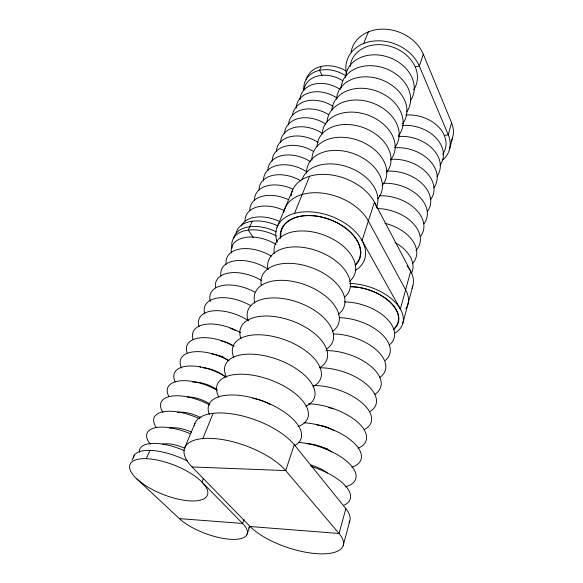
<?xml version="1.0" encoding="UTF-8"?>
<svg xmlns="http://www.w3.org/2000/svg" width="583" height="583" viewBox="0 0 583 583"><rect width="100%" height="100%" fill="white"/><g stroke="black" fill="none" stroke-linecap="round" stroke-linejoin="round"><path stroke-width="0.87" d="M343.205 545.469L349.764 521.02M402.766 323.478L412.837 285.925M449.362 149.773L452.605 137.675M194.35 425.568A55.742 24.238 20.2 0 1 236.501 414.644A55.742 24.238 20.2 0 1 294.269 444.734L345.836 508.675L339.044 533.481A52.113 19.45 18.5 0 1 316.11 553.61A52.113 19.45 18.5 0 1 250.122 526.522L192.026 466.947A56.886 23.335 20.2 0 1 211.17 438.394A56.886 23.335 20.2 0 1 285.721 470.598M351.061 52.076A38.318 31.023 20.4 0 1 384.233 29.15A38.318 31.023 20.4 0 1 423.287 54.161L451.555 122.707L448.24 134.804A36.591 27.314 15.8 0 1 442.366 160.347M250.122 526.522L339.044 533.481L285.706 470.598L294.247 444.734M444.304 135.46L448.24 134.804L419.337 66.076L423.273 54.161M374.636 202.527L410.709 271.27L400.361 309.034L362.072 240.604L374.432 202.148M247.017 534.378L249.794 526.303M244.037 519.366L242.601 523.461A39.134 13.941 20.4 0 1 229.636 539.224A39.134 13.941 20.4 0 1 179.353 518.622L136.772 478.84M203.27 478.687L201.944 482.061L242.601 523.461L179.353 518.622M202.818 438.584L213.116 413.296M294.481 213.414L309.609 176.248M363.646 43.499L368.376 31.876M184.592 448.057L194.919 423.396M277.063 227.239L292.44 190.532M146.275 458.69L149.991 450.368M252.22 221.219L248.263 230.096L253.343 237.638M321.277 66.418L319.528 70.354L321.984 75.156M131.947 460.213L134.36 455.141M415.22 66.95L419.337 66.076M192.026 466.947L285.706 470.598M361.832 240.167L362.072 240.604M368.237 220.768L405.622 289.817A42.654 25.623 17.3 0 1 405.87 308.735M328.149 427.572A37.261 18.19 18 0 1 323.23 426.02M345.836 508.675A51.151 20.274 18.4 0 1 348.998 522.747M311.082 466.444A45.131 18.758 18.3 0 1 343.591 505.366M310.681 465.008A23.867 10.144 18.3 0 1 327.427 473.075M298.423 442.337A44.425 19.312 18.2 0 1 348.656 462.953A44.425 19.312 18.2 0 1 345.202 486.856M306.228 443.612A23.495 10.421 18.2 0 1 331.749 452.073M304.056 422.777A43.732 19.815 18.1 0 1 353.407 442.41A43.732 19.815 18.1 0 1 351.906 467.253M327.508 449.158A23.131 10.683 18.1 0 1 325.46 448.852M316.912 424.905A23.131 10.683 18.1 0 1 333.862 430.553M308.48 403.815A43.069 20.288 18.1 0 1 357.831 422.354A43.069 20.288 18.1 0 1 357.947 448.283M327.223 448.823A43.069 20.288 18.1 0 1 324.031 448.043M328.601 407.532A22.781 10.924 18 0 1 333.126 408.982M313.647 385.523A42.421 20.718 18 0 1 361.941 402.766A42.421 20.718 18 0 1 364.586 429.409M319.499 367.8A41.794 21.112 17.9 0 1 367.071 384.78A41.794 21.112 17.9 0 1 369.447 411.802M326.028 350.602A41.189 21.476 17.8 0 1 371.918 367.203A41.189 21.476 17.8 0 1 374.92 394.239M333.228 333.906A40.591 21.811 17.7 0 1 377.325 350.798A40.591 21.811 17.7 0 1 379.511 377.609M339.43 317.691A40.023 22.125 17.6 0 1 381.471 333.855A40.023 22.125 17.6 0 1 385.334 360.411M344.589 301.928A39.462 22.409 17.5 0 1 386.026 317.881A39.462 22.409 17.5 0 1 389.663 344.67M350.47 286.625A38.923 22.664 17.4 0 1 390.734 302.635A38.923 22.664 17.4 0 1 393.875 329.351M349.785 283.455A43.404 25.288 17.4 0 1 395.755 302.825A43.404 25.288 17.4 0 1 395.34 332.966M350.966 286.727A38.529 22.445 17.4 0 1 390.61 302.701A38.529 22.445 17.4 0 1 393.561 329.052M283.804 212.533A45.787 29.711 20.3 0 1 321.131 192.988A45.787 29.711 20.3 0 1 368.252 220.768M277.246 242.331A46.647 29.398 20.3 0 1 330.204 215.921A46.647 29.398 20.3 0 1 355.521 270.388M209.421 414.491A49.103 22.358 20.2 0 1 261.782 400.667A49.103 22.358 20.2 0 1 295.158 445.281M252.811 398.364A25.944 12.068 20.2 0 1 270.279 404.478M218.931 397.161A48.258 22.948 20.2 0 1 270.636 379.992A48.258 22.948 20.2 0 1 298.008 426.53M226.503 377.165A47.449 23.488 20.2 0 1 277.574 359.441A47.449 23.488 20.2 0 1 305.973 406.125M233.601 357.139A46.662 23.976 20.2 0 1 285.313 339.991A46.662 23.976 20.2 0 1 312.998 386.58M241.034 338.985A45.904 24.42 20.2 0 1 291.777 320.825A45.904 24.42 20.2 0 1 319.79 367.611M248.001 320.73A45.175 24.829 20.2 0 1 298 302.293A45.175 24.829 20.2 0 1 326.946 348.78M254.793 303.014A44.461 25.193 20.3 0 1 305.077 284.752A44.461 25.193 20.3 0 1 332.718 331.275M261.279 285.145A43.769 25.528 20.3 0 1 312.415 267.961A43.769 25.528 20.3 0 1 338.308 314.31M267.874 269.098A43.106 25.827 20.3 0 1 318.034 251.149A43.106 25.827 20.3 0 1 344.291 297.403M274.265 253.532A42.457 26.104 20.3 0 1 323.98 235.051A42.457 26.104 20.3 0 1 349.545 281.421M280.474 238.425A41.83 26.344 20.3 0 1 329.242 219.266A41.83 26.344 20.3 0 1 355.185 265.433M280.802 237.259A41.408 26.089 20.3 0 1 329.716 219.551A41.408 26.089 20.3 0 1 355.156 264.835M451.555 122.707A36.117 27.372 15.6 0 1 451.016 141.618M346.535 74.325A38.857 31.008 20.4 0 1 373.419 41.08A38.857 31.008 20.4 0 1 419.352 66.076M402.372 125.462A33.187 24.435 15.9 0 1 436.004 137.894A33.187 24.435 15.9 0 1 440.078 165.157M398.765 136.473A33.581 24.369 16.1 0 1 432.805 149.051A33.581 24.369 16.1 0 1 437.031 176.306M395.07 147.754A33.982 24.297 16.2 0 1 429.533 160.485A33.982 24.297 16.2 0 1 433.905 187.719M390.515 159.37A34.397 24.209 16.3 0 1 425.911 171.941A34.397 24.209 16.3 0 1 430.699 199.415M386.624 171.227A34.82 24.107 16.5 0 1 422.464 183.951A34.82 24.107 16.5 0 1 427.419 211.396M382.63 183.375A35.25 23.998 16.6 0 1 418.929 196.274A35.25 23.998 16.6 0 1 424.06 223.675M379.336 195.808A35.694 23.874 16.7 0 1 415.57 209.18A35.694 23.874 16.7 0 1 420.62 236.261M377.595 208.583A36.146 23.743 16.8 0 1 413.405 223.741A36.146 23.743 16.8 0 1 415.985 250.464M384.846 223.274A36.62 23.59 16.9 0 1 412.356 263.691M395.114 242.594A37.093 23.422 17 0 1 411.496 273.201M407.167 266.016A41.932 25.914 17.1 0 1 411.999 288.199M291.136 195.932A44.957 29.973 20.3 0 1 331.355 174.951A44.957 29.973 20.3 0 1 376.902 208.153M345.471 77.459A35.264 27.773 20.4 0 1 389.05 57.396A35.264 27.773 20.4 0 1 410.359 100.757M341.04 88.215A35.709 27.736 20.4 0 1 385.013 68.328A35.709 27.736 20.4 0 1 406.745 111.812M336.493 99.241A36.168 27.7 20.4 0 1 381.297 79.696A36.168 27.7 20.4 0 1 402.605 123.727M331.836 110.551A36.634 27.641 20.4 0 1 377.485 91.385A36.634 27.641 20.4 0 1 398.349 135.919M327.048 122.16A37.115 27.576 20.4 0 1 372.675 103.045A37.115 27.576 20.4 0 1 394.888 147.28M322.144 134.075A37.611 27.496 20.3 0 1 368.638 115.376A37.611 27.496 20.3 0 1 390.421 160.085M317.101 146.304A38.114 27.408 20.3 0 1 364.025 127.874A38.114 27.408 20.3 0 1 386.303 172.648M311.912 160.274A38.638 27.299 20.3 0 1 358.385 140.394A38.638 27.299 20.3 0 1 382.069 185.554M306.6 173.18A39.17 27.168 20.3 0 1 353.495 153.613A39.17 27.168 20.3 0 1 377.718 198.81M302.067 179.579A39.724 27.029 20.3 0 1 348.874 167.365A39.724 27.029 20.3 0 1 376.574 207.082M350.164 66.302A34.492 27.518 20.4 0 1 393.234 47.274A34.492 27.518 20.4 0 1 413.675 89.767M405.936 115.077A32.488 24.246 15.8 0 1 438.839 127.247A32.488 24.246 15.8 0 1 442.745 154.24M223.828 357.168A8.366 4.219 22.2 0 1 218.924 355.331M303.86 90.088A28.829 21.95 24.4 0 1 316.984 71.053A28.829 21.95 24.4 0 1 346.054 75.987M306.199 79.528A28.705 21.957 24.5 0 1 345.843 70.842M236.115 232.923A33.821 20.675 22.8 0 1 277.8 225.825M233.63 238.352A34.003 20.602 22.8 0 1 276.255 231.764M241.245 226.117A31.577 19.472 22.9 0 1 279.133 221.263M245.042 220.906A31.242 19.603 22.9 0 1 283.732 210.295M249.801 210.412A30.914 19.72 23 0 1 288.235 199.561M254.458 200.137A30.586 19.829 23.1 0 1 292.637 189.06M259.02 190.073A30.272 19.931 23.2 0 1 300.864 180.825M263.494 180.205A29.959 20.026 23.3 0 1 278.091 165.259A29.959 20.026 23.3 0 1 306.877 171.89M267.874 170.549A29.66 20.114 23.4 0 1 310.345 161.622M272.166 161.076A29.361 20.186 23.5 0 1 313.129 151.208M276.378 151.799A29.07 20.259 23.6 0 1 318.245 142.478M280.503 142.697A28.786 20.325 23.7 0 1 294.932 127.4A28.786 20.325 23.7 0 1 322.654 133.58M284.555 133.769A28.509 20.383 23.8 0 1 325.831 124.099M288.519 125.017A28.232 20.434 23.9 0 1 328.36 114.45M292.542 114.938A27.962 20.478 24 0 1 333.119 106.441M296.237 108.001A27.7 20.522 24.1 0 1 310.484 92.457A27.7 20.522 24.1 0 1 337.207 98.236M299.983 99.737A27.437 20.558 24.2 0 1 340.129 89.454M303.809 90.125A27.19 20.587 24.3 0 1 342.425 80.49M249.816 526.252A38.893 14.16 20.4 0 1 248.635 528.001M232.129 248.088A34.12 20.551 22.8 0 1 244.109 230.904A34.12 20.551 22.8 0 1 276.393 235.955M133.332 457.888A41.357 15.916 21.6 0 1 187.347 461.022M139.381 452.255A38.558 15.151 21.7 0 1 184.483 450.717M162.54 444.151A22.664 9.088 21.7 0 1 184.942 448.342M150.319 444.268A38.055 15.566 21.7 0 1 154.189 427.988A38.055 15.566 21.7 0 1 190.102 433.635M169.536 428.192A22.373 9.321 21.8 0 1 191.705 432.192M156.215 427.456A37.567 15.952 21.8 0 1 162.948 411.817A37.567 15.952 21.8 0 1 199.371 418.674M177.363 412.421A22.088 9.547 21.8 0 1 201.106 417.887M162.97 412.421A37.093 16.317 21.9 0 1 171.373 396.149A37.093 16.317 21.9 0 1 209.916 405.025M187.464 396.928A21.804 9.751 21.9 0 1 208.801 403.319M168.764 396.331A36.627 16.659 21.9 0 1 179.324 380.947A36.627 16.659 21.9 0 1 216.993 390.165M192.696 382.156A21.535 9.947 22 0 1 217.423 389.983M175.221 382.011A36.175 16.98 22 0 1 186.851 366.175A36.175 16.98 22 0 1 225.329 376.582M202.767 367.691A21.272 10.13 22 0 1 225.548 377.106M181.517 368.026A35.731 17.271 22.1 0 1 192.266 352.015A35.731 17.271 22.1 0 1 229.097 360.76M200.632 367.523A21.017 10.305 22.1 0 1 199.852 366.649M211.6 353.859A21.017 10.305 22.1 0 1 228.128 360.367M187.092 352.941A35.301 17.556 22.1 0 1 199.094 337.987A35.301 17.556 22.1 0 1 234.198 346.185M220.33 340.581A20.762 10.458 22.2 0 1 232.661 345.712M193.119 339.605A34.885 17.818 22.2 0 1 205.493 324.337A34.885 17.818 22.2 0 1 240.619 332.791M230.321 328.316A20.514 10.611 22.2 0 1 235.758 330.707M199.007 326.582A34.47 18.058 22.3 0 1 212.394 310.928A34.47 18.058 22.3 0 1 248.249 320.606M204.757 313.851A34.069 18.284 22.4 0 1 216.891 298.153A34.069 18.284 22.4 0 1 250.879 305.754M210.368 301.418A33.676 18.496 22.4 0 1 221.926 285.626A33.676 18.496 22.4 0 1 254.764 292.112M215.535 287.791A33.297 18.7 22.5 0 1 228.981 272.982A33.297 18.7 22.5 0 1 261.352 280.379M220.921 275.897A32.925 18.882 22.6 0 1 235.328 260.747A32.925 18.882 22.6 0 1 268.399 269.375M226.182 264.259A32.553 19.05 22.6 0 1 239.635 249.087A32.553 19.05 22.6 0 1 271.343 256.156M231.334 252.884A32.196 19.21 22.7 0 1 244.78 237.543A32.196 19.21 22.7 0 1 276.167 244.459M143.323 484.072A41.626 15.683 21.6 0 0 207.191 495.63A41.626 15.683 21.6 0 0 155.61 459.739A41.626 15.683 21.6 0 0 143.323 484.072"/></g></svg>
